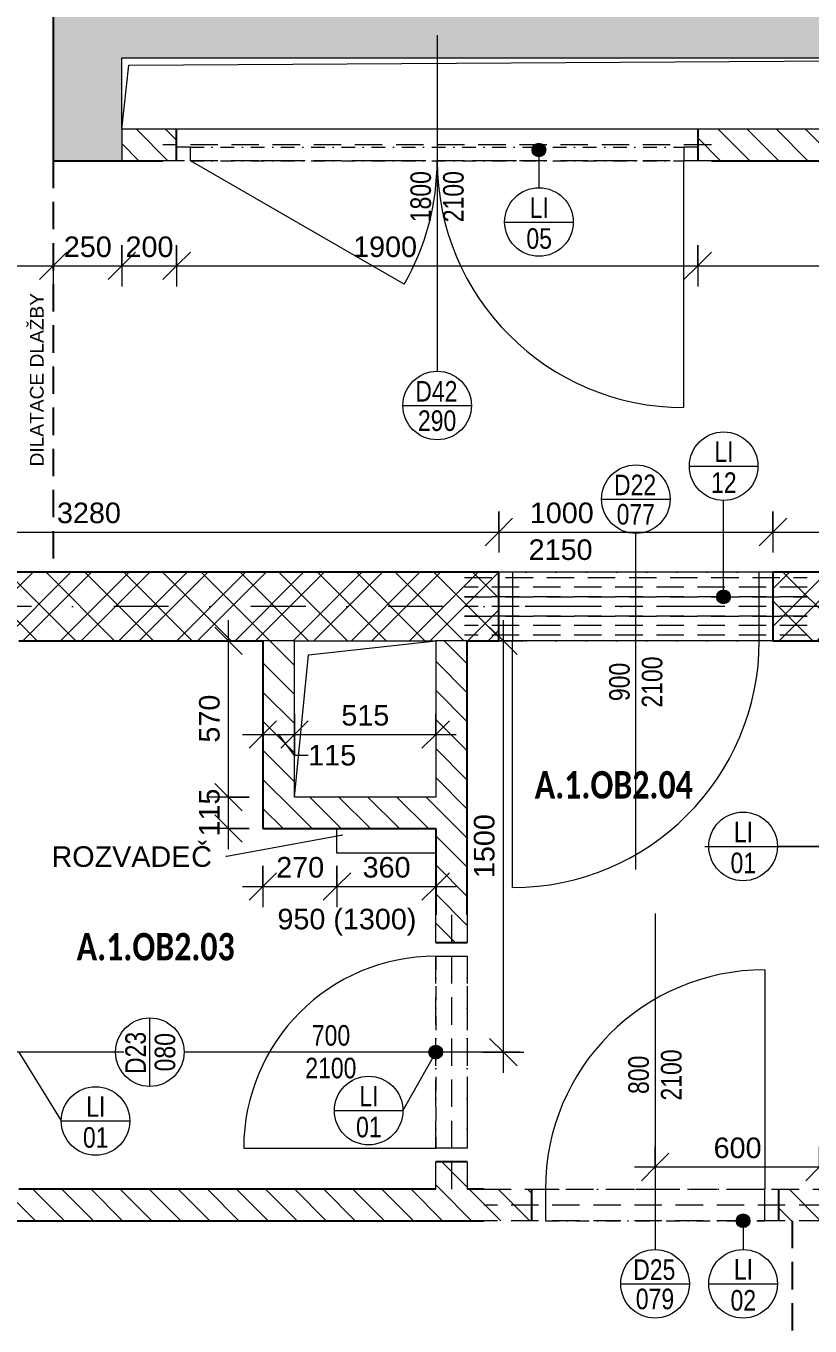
# Model space of a CAD drawing. Header units: millimetres. Extents: x -2616 to 42510, y -3604 to 14792.
# Drawn here: x 9781 to 12640, y 4226 to 8966 of the extents above; entities that cross this region are included whole.
import ezdxf

# ---------------------------------------------------------------- set-up
doc = ezdxf.new("R2010")
doc.units = ezdxf.units.MM
for name, pattern in [('HA_Dash_3mm-S1mm', [150, 100, -50]), ('HA_DashDot_10mm-S3mm', [500, 200, -150, 0, -150]), ('HA_DashDot_2_2mm-S0_6mm', [110, 50, -30, 0, -30])]:
    doc.linetypes.add(name, pattern=pattern)
for name, color, linetype, lineweight in [('A-____-____-DIMS', 9, 'Continuous', 5), ('A-____-____-DIMS-50', 9, 'Continuous', 5), ('A-AREA-____-IDEN', 9, 'Continuous', 9), ('A-DETL-____-HDLN', 9, 'HA_Dash_3mm-S1mm', 25), ('A-DETL-____-THIN', 9, 'Continuous', 9), ('A-DETL-GENF-OTLN', 9, 'Continuous', 9), ('A-DOOR-____-IDEN', 9, 'Continuous', 9), ('A-DOOR-____-MCUT', 9, 'HA_DashDot_2_2mm-S0_6mm', 9), ('A-DOOR-____-OTLN', 9, 'Continuous', 9), ('A-DOOR-FRAM-MCUT', 9, 'Continuous', 9), ('A-GENM-____-HDLN', 9, 'HA_Dash_3mm-S1mm', 9), ('A-GENM-____-IDEN', 9, 'Continuous', 9), ('A-GENM-____-OTLN', 9, 'Continuous', 9), ('A-WALL-____-MCUT', 9, 'Continuous', 25), ('A-WALL-____-PATT', 9, 'Continuous', 25), ('G-____-____-TEXT', 9, 'Continuous', 5), ('I-WALL-____-MCUT', 9, 'Continuous', 25), ('S-GRID-____-OTLN', 9, 'Continuous', 5)]:
    doc.layers.add(name, color=color, linetype=linetype, lineweight=lineweight)
doc.styles.add('Arial_1', font='arial.ttf', dxfattribs={"height": 75})
doc.styles.add('Arial_2', font='arial.ttf', dxfattribs={"width": 0.8, "height": 75})
doc.styles.add('Arial_3', font='arial.ttf', dxfattribs={"height": 50})
doc.styles.add('Calibri_B', font='calibrib.ttf', dxfattribs={"width": 0.8, "height": 100})
doc.dimstyles.new('Inner_Dimensions', dxfattribs={"dimscale": 304.8, "dimtxt": 76.519455, "dimasz": 0.328084, "dimexe": 0.246063, "dimexo": 0.0625, "dimgap": 0.032808, "dimtad": 1, "dimdec": 0, "dimzin": 0, "dimdsep": 46, "dimtxsty": 'Arial_1', "dimblk1": 'OBLIQUE', "dimblk2": 'OBLIQUE', "dimsah": 1, "dimcen": 0.09, "dimdle": 0.246063, "dimazin": 0, "dimtfac": 1, "dimtdec": 4, "dimtix": 1, "dimtmove": 0, "dimatfit": 3, "dimfxl": 0.246063, "dimfxlon": 1, "dimtvp": 1, "dimtolj": 1, "dimtzin": 0, "dimlwd": 9, "dimlwe": 9, "dimarcsym": 2})
doc.dimstyles.new('Inner_Dimensions_1', dxfattribs={"dimscale": 304.8, "dimtxt": 76.519455, "dimasz": 0.328084, "dimexe": 0.246063, "dimexo": 0.0625, "dimgap": 0.032808, "dimtad": 1, "dimdec": 0, "dimzin": 0, "dimdsep": 46, "dimtxsty": 'Arial_1', "dimblk1": 'OBLIQUE', "dimblk2": 'OBLIQUE', "dimsah": 1, "dimcen": 0.09, "dimdle": 0.246063, "dimazin": 0, "dimtfac": 1, "dimtdec": 4, "dimtix": 1, "dimtmove": 1, "dimatfit": 3, "dimfxl": 0.246063, "dimfxlon": 1, "dimtvp": 1, "dimtolj": 1, "dimtzin": 0, "dimlwd": 9, "dimlwe": 9, "dimarcsym": 2})
doc.dimstyles.new('Inner_Dimensions_2', dxfattribs={"dimscale": 304.8, "dimtxt": 76.519455, "dimasz": 0.328084, "dimexe": 0.246063, "dimexo": 0.0625, "dimgap": 0.032808, "dimtad": 1, "dimdec": 0, "dimzin": 0, "dimdsep": 46, "dimtxsty": 'Arial_1', "dimblk1": 'OBLIQUE', "dimblk2": 'OBLIQUE', "dimsah": 1, "dimcen": 0.09, "dimdle": 0.246063, "dimazin": 0, "dimtfac": 1, "dimtdec": 4, "dimtix": 1, "dimtmove": 2, "dimatfit": 3, "dimfxl": 0.246063, "dimfxlon": 1, "dimtvp": 1, "dimtolj": 1, "dimtzin": 0, "dimlwd": 9, "dimlwe": 9, "dimarcsym": 2})
pattern_1 = [(135, (0, 0), (-53.033, -53.033), [])]

# ---------------------------------------------------------------- blocks, each defined once
blk = doc.blocks.new('HA_DR_Single_Swing_Solid - In_OJ_900x2100_Vstupni-2215765-DSP_1NP-A')
at = {"layer": 'A-DOOR-____-MCUT'}
for p, q in [((-450, 125), (450, 125)), ((-450, -125), (450, -125))]:
    blk.add_line(p, q, dxfattribs=at)
at = {"layer": 'A-DOOR-____-OTLN', "lineweight": 5}
blk.add_line((450, 1025), (450, 125), dxfattribs=at)
at = {"layer": 'A-DOOR-____-OTLN'}
for p, q in [((-500, 125), (500, 125)), ((-500, -125), (500, -125))]:
    blk.add_line(p, q, dxfattribs=at)
at = {"layer": 'A-DOOR-____-OTLN', "lineweight": 5}
blk.add_arc((450, 125), 900, 90, 180, dxfattribs=at)
at = {"layer": 'A-DOOR-FRAM-MCUT'}
for p, q in [((-450, 125), (-450, -125)), ((450, -125), (450, 125))]:
    blk.add_line(p, q, dxfattribs=at)
blk = doc.blocks.new('HA_DR_Single_Swing_Solid - In_OJ_800x2100-2215786-DSP_1NP-A')
at = {"layer": 'A-DOOR-____-MCUT'}
for p, q in [((-400, 57.5), (400, 57.5)), ((-400, -57.5), (400, -57.5))]:
    blk.add_line(p, q, dxfattribs=at)
at = {"layer": 'A-DOOR-____-OTLN', "lineweight": 5}
blk.add_line((400, 857.5), (400, 57.5), dxfattribs=at)
blk.add_arc((400, 57.5), 800, 90, 180, dxfattribs=at)
at = {"layer": 'A-DOOR-FRAM-MCUT'}
for p, q in [((-400, 57.5), (-400, -57.5)), ((400, -57.5), (400, 57.5))]:
    blk.add_line(p, q, dxfattribs=at)
blk = doc.blocks.new('HA_DR_Single_Swing_Solid - In_OJ_700x2100-2215885-DSP_1NP-A')
at = {"layer": 'A-DOOR-____-MCUT'}
for p, q in [((-350, 57.5), (350, 57.5)), ((-350, -57.5), (350, -57.5))]:
    blk.add_line(p, q, dxfattribs=at)
at = {"layer": 'A-DOOR-____-OTLN', "lineweight": 5}
blk.add_line((350, -757.5), (350, -57.5), dxfattribs=at)
blk.add_arc((350, -57.5), 700, 180, 270, dxfattribs=at)
at = {"layer": 'A-DOOR-FRAM-MCUT'}
for p, q in [((-350, -57.5), (-350, 57.5)), ((350, 57.5), (350, -57.5))]:
    blk.add_line(p, q, dxfattribs=at)
blk = doc.blocks.new('HA_GM_Shaft_Rectangle - Default-2240317-DSP_1NP-A')
at = {"layer": 'A-DETL-GENF-OTLN'}
for p, q in [((51.5, -51.5), (515, 0)), ((0, -570), (51.5, -51.5))]:
    blk.add_line(p, q, dxfattribs=at)
at = {"layer": 'A-GENM-____-OTLN'}
for p, q in [((0, -570), (0, 0)), ((0, 0), (515, 0)), ((515, 0), (515, -570)), ((515, -570), (0, -570))]:
    blk.add_line(p, q, dxfattribs=at)
blk = doc.blocks.new('HA_GM_Shaft_Rectangle - Default-2240301-DSP_1NP-A')
at = {"layer": 'A-DETL-GENF-OTLN'}
for p, q in [((26, -26), (4580, 0)), ((0, -260), (26, -26))]:
    blk.add_line(p, q, dxfattribs=at)
at = {"layer": 'A-GENM-____-OTLN'}
for p, q in [((0, -260), (0, 0)), ((0, 0), (4580, 0)), ((4580, 0), (4580, -260)), ((4580, -260), (0, -260))]:
    blk.add_line(p, q, dxfattribs=at)
blk = doc.blocks.new('HA_DR_Double_Swing_Solid_FrameButt - In_1800x2100_900-2119139-DSP_1NP-A')
at = {"layer": 'A-DOOR-____-MCUT'}
for p, q in [((-900, -7.5), (900, -7.5)), ((950, -57.5), (-950, -57.5)), ((-900, -57.5), (900, -57.5))]:
    blk.add_line(p, q, dxfattribs=at)
at = {"layer": 'A-DOOR-____-OTLN', "lineweight": 5}
for p, q in [((-120.6, -507.5), (-899.9, -57.5)), ((900, -957.5), (900, -57.5))]:
    blk.add_line(p, q, dxfattribs=at)
for centre, start, end in [((-900, -57.5), 330, 360), ((900, -57.5), 180, 270)]:
    blk.add_arc(centre, 900, start, end, dxfattribs=at)
at = {"layer": 'A-DOOR-FRAM-MCUT'}
for p, q in [((-900, -7.5), (-950, -7.5)), ((-900, -57.5), (-900, -7.5)), ((950, -7.5), (900, -7.5)), ((900, -7.5), (900, -57.5))]:
    blk.add_line(p, q, dxfattribs=at)
blk = doc.blocks.new('TB_Porotherm KP11_5_2000mm - TB_Porotherm KP11_5_2000mm-1976121-DSP_1NP-A')
at = {"layer": 'A-GENM-____-HDLN'}
for p, q in [((-1000, 57.5), (1000, 57.5)), ((-1000, 0), (1000, 0))]:
    blk.add_line(p, q, dxfattribs=at)
blk = doc.blocks.new('TB_Porotherm KP7_1250mm - TB_Porotherm KP7_1250mm-1966492-DSP_1NP-A')
at = {"layer": 'A-GENM-____-HDLN'}
for p, q in [((-625, 35), (625, 35)), ((-625, 0), (625, 0)), ((625, -35), (-625, -35))]:
    blk.add_line(p, q, dxfattribs=at)
blk = doc.blocks.new('TB_Porotherm KP11_5_1000mm - TB_Porotherm KP11_5_1000mm-1965691-DSP_1NP-A')
at = {"layer": 'A-GENM-____-HDLN'}
for p, q in [((-500, 57.5), (500, 57.5)), ((-500, 0), (500, 0)), ((500, -57.5), (-500, -57.5))]:
    blk.add_line(p, q, dxfattribs=at)
blk = doc.blocks.new('TB_Porotherm KP11_5_1250mm - TB_Porotherm KP11_5_1250mm-1972106-DSP_1NP-A')
at = {"layer": 'A-GENM-____-HDLN'}
for p, q in [((-625, 57.5), (625, 57.5)), ((-625, 0), (625, 0)), ((625, -57.5), (-625, -57.5))]:
    blk.add_line(p, q, dxfattribs=at)
blk = doc.blocks.new('DIMBLOCK9-DSP_1NP-A')
at = {"layer": 'A-____-____-DIMS-50', "lineweight": 9}
for p, q in [((8225, 8166.6), (8225, 8016.6)), ((8225, 8091.6), (8225, 8166.6)), ((9880.4, 8166.6), (9880.4, 8016.6)), ((9880.4, 8091.6), (9880.4, 8166.6)), ((8225, 8091.6), (8275, 8141.6)), ((9880.4, 8091.6), (9930.4, 8141.6)), ((8150, 8091.6), (9880.4, 8091.6)), ((8225, 8091.6), (8175, 8041.6)), ((9880.4, 8091.6), (9830.4, 8041.6))]:
    blk.add_line(p, q, dxfattribs=at)
at = {"layer": 'A-____-____-DIMS-50', "color": 0, "lineweight": 9, "insert": (8937.3, 8198.9), "char_height": 75, "width": 276.883, "attachment_point": 1, "line_spacing_factor": 0.941778, "style": 'Arial_1'}
blk.add_mtext('1655', dxfattribs=at)
blk = doc.blocks.new('_Oblique')
at = {"color": 0, "linetype": 'ByBlock', "lineweight": -2}
blk.add_line((-0.5, -0.5), (0.5, 0.5), dxfattribs=at)
blk = doc.blocks.new('DIMBLOCK10-DSP_1NP-A')
at = {"layer": 'A-____-____-DIMS-50', "lineweight": 9}
for p, q in [((9880.4, 8166.6), (9880.4, 8016.6)), ((9880.4, 8091.6), (9880.4, 8166.6)), ((10130.4, 8166.6), (10130.4, 8016.6)), ((10130.4, 8091.6), (10130.4, 8166.6)), ((9880.4, 8091.6), (9930.4, 8141.6)), ((10130.4, 8091.6), (10180.4, 8141.6)), ((9880.4, 8091.6), (9830.4, 8041.6)), ((9880.4, 8091.6), (10130.4, 8091.6)), ((10130.4, 8091.6), (10080.4, 8041.6))]:
    blk.add_line(p, q, dxfattribs=at)
at = {"layer": 'A-____-____-DIMS-50', "color": 0, "lineweight": 9, "insert": (9918.9, 8198.9), "char_height": 75, "width": 207.662, "attachment_point": 1, "line_spacing_factor": 0.941778, "style": 'Arial_1'}
blk.add_mtext('250', dxfattribs=at)
blk = doc.blocks.new('DIMBLOCK11-DSP_1NP-A')
at = {"layer": 'A-____-____-DIMS-50', "lineweight": 9}
for p, q in [((10130.4, 8166.6), (10130.4, 8016.6)), ((10130.4, 8091.6), (10130.4, 8166.6)), ((10330.4, 8166.6), (10330.4, 8016.6)), ((10330.4, 8091.6), (10330.4, 8166.6)), ((10130.4, 8091.6), (10180.4, 8141.6)), ((10330.4, 8091.6), (10380.4, 8141.6)), ((10130.4, 8091.6), (10080.4, 8041.6)), ((10130.4, 8091.6), (10330.4, 8091.6)), ((10330.4, 8091.6), (10280.4, 8041.6))]:
    blk.add_line(p, q, dxfattribs=at)
at = {"layer": 'A-____-____-DIMS-50', "color": 0, "lineweight": 9, "insert": (10143.9, 8198.9), "char_height": 75, "width": 207.662, "attachment_point": 1, "line_spacing_factor": 0.941778, "style": 'Arial_1'}
blk.add_mtext('200', dxfattribs=at)
blk = doc.blocks.new('DIMBLOCK12-DSP_1NP-A')
at = {"layer": 'A-____-____-DIMS-50', "lineweight": 9}
for p, q in [((10330.4, 8166.6), (10330.4, 8016.6)), ((10330.4, 8091.6), (10330.4, 8166.6)), ((12230.4, 8166.6), (12230.4, 8016.6)), ((12230.4, 8091.6), (12230.4, 8166.6)), ((10330.4, 8091.6), (10380.4, 8141.6)), ((12230.4, 8091.6), (12280.4, 8141.6)), ((10330.4, 8091.6), (10280.4, 8041.6)), ((10330.4, 8091.6), (12230.4, 8091.6)), ((12230.4, 8091.6), (12180.4, 8041.6))]:
    blk.add_line(p, q, dxfattribs=at)
at = {"layer": 'A-____-____-DIMS-50', "color": 0, "lineweight": 9, "insert": (10973.9, 8198.9), "char_height": 75, "width": 276.883, "attachment_point": 1, "line_spacing_factor": 0.941778, "style": 'Arial_1'}
blk.add_mtext('1900', dxfattribs=at)
blk = doc.blocks.new('DIMBLOCK13-DSP_1NP-A')
at = {"layer": 'A-____-____-DIMS-50', "lineweight": 9}
for p, q in [((12230.4, 8166.6), (12230.4, 8016.6)), ((12230.4, 8091.6), (12230.4, 8166.6)), ((13860, 8166.6), (13860, 8016.6)), ((13860, 8091.6), (13860, 8166.6)), ((12230.4, 8091.6), (12280.4, 8141.6)), ((13860, 8091.6), (13910, 8141.6)), ((12230.4, 8091.6), (12180.4, 8041.6)), ((12230.4, 8091.6), (13860, 8091.6)), ((13860, 8091.6), (13810, 8041.6))]:
    blk.add_line(p, q, dxfattribs=at)
at = {"layer": 'A-____-____-DIMS-50', "color": 0, "lineweight": 9, "insert": (12929.8, 8198.9), "char_height": 75, "width": 276.883, "attachment_point": 1, "line_spacing_factor": 0.941778, "style": 'Arial_1'}
blk.add_mtext('1630', dxfattribs=at)
blk = doc.blocks.new('HA_TAG_Door_TypeMark_wDimensions - Scale50_Left with Bouble-921048-DSP_1NP-A')
at = {"layer": 'A-DOOR-____-IDEN'}
for p, q in [((-2.5, 22), (2.5, 22)), ((0, -5), (0, 19.5))]:
    blk.add_line(p, q, dxfattribs=at)
blk.add_circle((0, 22), 2.5, dxfattribs=at)
blk = doc.blocks.new('HA_TAG_Door_TypeMark_wDimensions - Scale50_Right with Bouble-921060-DSP_1NP-A')
at = {"layer": 'A-DOOR-____-IDEN'}
for p, q in [((0, 5), (0, -19.5)), ((-2.5, -22), (2.5, -22))]:
    blk.add_line(p, q, dxfattribs=at)
blk.add_circle((0, -22), 2.5, dxfattribs=at)
blk = doc.blocks.new('DIMBLOCK120-DSP_1NP-A')
at = {"layer": 'A-____-____-DIMS-50', "lineweight": 9}
for p, q in [((10645, 6458.3), (10645, 6308.3)), ((10645, 6383.3), (10645, 6458.3)), ((10760, 6458.3), (10760, 6308.3)), ((10760, 6383.3), (10760, 6458.3)), ((10645, 6383.3), (10695, 6433.3)), ((10760, 6383.3), (10810, 6433.3)), ((10570, 6383.3), (10760, 6383.3)), ((10645, 6383.3), (10595, 6333.3)), ((10760.2, 6306.7), (10702.5, 6383.3)), ((10760, 6383.3), (10710, 6333.3)), ((10810.2, 6306.7), (10760.2, 6306.7))]:
    blk.add_line(p, q, dxfattribs=at)
at = {"layer": 'A-____-____-DIMS-50', "color": 0, "lineweight": 9, "insert": (10810.2, 6345.2), "char_height": 75, "width": 207.662, "attachment_point": 1, "line_spacing_factor": 0.941778, "style": 'Arial_1'}
blk.add_mtext('115', dxfattribs=at)
blk = doc.blocks.new('DIMBLOCK121-DSP_1NP-A')
at = {"layer": 'A-____-____-DIMS-50', "lineweight": 9}
for p, q in [((10760, 6458.3), (10760, 6308.3)), ((10760, 6383.3), (10760, 6458.3)), ((11275, 6458.3), (11275, 6308.3)), ((11275, 6383.3), (11275, 6458.3)), ((10760, 6383.3), (10810, 6433.3)), ((11275, 6383.3), (11325, 6433.3)), ((10760, 6383.3), (10710, 6333.3)), ((10760, 6383.3), (11350, 6383.3)), ((11275, 6383.3), (11225, 6333.3))]:
    blk.add_line(p, q, dxfattribs=at)
at = {"layer": 'A-____-____-DIMS-50', "color": 0, "lineweight": 9, "insert": (10931, 6490.7), "char_height": 75, "width": 207.662, "attachment_point": 1, "line_spacing_factor": 0.941778, "style": 'Arial_1'}
blk.add_mtext('515', dxfattribs=at)
blk = doc.blocks.new('DIMBLOCK122-DSP_1NP-A')
at = {"layer": 'A-____-____-DIMS-50', "lineweight": 9}
for p, q in [((10519.4, 6155), (10469.4, 6205)), ((10594.4, 6155), (10444.4, 6155)), ((10519.4, 5965), (10519.4, 6155)), ((10519.4, 6155), (10569.4, 6105)), ((10519.4, 6155), (10594.4, 6155)), ((10519.4, 6040), (10469.4, 6090)), ((10594.4, 6040), (10444.4, 6040)), ((10519.4, 6040), (10569.4, 5990)), ((10519.4, 6040), (10594.4, 6040))]:
    blk.add_line(p, q, dxfattribs=at)
at = {"layer": 'A-____-____-DIMS-50', "color": 0, "lineweight": 9, "insert": (10412, 6011), "char_height": 75, "width": 207.662, "attachment_point": 1, "rotation": 90, "line_spacing_factor": 0.941778, "style": 'Arial_1'}
blk.add_mtext('115', dxfattribs=at)
blk = doc.blocks.new('DIMBLOCK123-DSP_1NP-A')
at = {"layer": 'A-____-____-DIMS-50', "lineweight": 9}
for p, q in [((10519.4, 6155), (10519.4, 6800)), ((10519.4, 6725), (10469.4, 6775)), ((10444.4, 6725), (10594.4, 6725)), ((10519.4, 6725), (10444.4, 6725)), ((10519.4, 6725), (10569.4, 6675)), ((10519.4, 6155), (10469.4, 6205)), ((10594.4, 6155), (10444.4, 6155)), ((10519.4, 6155), (10569.4, 6105)), ((10519.4, 6155), (10594.4, 6155))]:
    blk.add_line(p, q, dxfattribs=at)
at = {"layer": 'A-____-____-DIMS-50', "color": 0, "lineweight": 9, "insert": (10412, 6353.5), "char_height": 75, "width": 207.662, "attachment_point": 1, "rotation": 90, "line_spacing_factor": 0.941778, "style": 'Arial_1'}
blk.add_mtext('570', dxfattribs=at)
blk = doc.blocks.new('DIMBLOCK155-DSP_1NP-A')
at = {"layer": 'A-____-____-DIMS-50', "lineweight": 9}
for p, q in [((11521.7, 5150), (11521.7, 6800)), ((11521.7, 6725), (11471.7, 6775)), ((11446.7, 6725), (11596.7, 6725)), ((11521.7, 6725), (11446.7, 6725)), ((11521.7, 6725), (11571.7, 6675)), ((11521.7, 5225), (11471.7, 5275)), ((11446.7, 5225), (11596.7, 5225)), ((11521.7, 5225), (11446.7, 5225)), ((11521.7, 5225), (11571.7, 5175))]:
    blk.add_line(p, q, dxfattribs=at)
at = {"layer": 'A-____-____-DIMS-50', "color": 0, "lineweight": 9, "insert": (11414.3, 5859.6), "char_height": 75, "width": 276.883, "attachment_point": 1, "rotation": 90, "line_spacing_factor": 0.941778, "style": 'Arial_1'}
blk.add_mtext('1500', dxfattribs=at)
blk = doc.blocks.new('DIMBLOCK157-DSP_1NP-A')
at = {"layer": 'A-____-____-DIMS-50', "lineweight": 9}
for p, q in [((12075, 4881.2), (12075, 4731.2)), ((12075, 4806.2), (12075, 4881.2)), ((12075, 4806.2), (12125, 4856.2)), ((12675, 4881.2), (12675, 4731.2)), ((12675, 4806.2), (12675, 4881.2)), ((12675, 4806.2), (12725, 4856.2)), ((12000, 4806.2), (12750, 4806.2)), ((12075, 4806.2), (12025, 4756.2)), ((12675, 4806.2), (12625, 4756.2))]:
    blk.add_line(p, q, dxfattribs=at)
at = {"layer": 'A-____-____-DIMS-50', "color": 0, "lineweight": 9, "insert": (12288.5, 4913.6), "char_height": 75, "width": 207.662, "attachment_point": 1, "line_spacing_factor": 0.941778, "style": 'Arial_1'}
blk.add_mtext('600', dxfattribs=at)
blk = doc.blocks.new('DIMBLOCK162-DSP_1NP-A')
at = {"layer": 'A-____-____-DIMS-50', "lineweight": 9}
for p, q in [((8225, 7196.3), (8225, 7046.3)), ((8225, 7121.3), (8225, 7196.3)), ((8225, 7121.3), (8275, 7171.3)), ((11505, 7196.3), (11505, 7046.3)), ((11505, 7121.3), (11505, 7196.3)), ((11505, 7121.3), (11555, 7171.3)), ((8150, 7121.3), (11505, 7121.3)), ((8225, 7121.3), (8175, 7071.3)), ((11505, 7121.3), (11455, 7071.3))]:
    blk.add_line(p, q, dxfattribs=at)
at = {"layer": 'A-____-____-DIMS-50', "color": 0, "lineweight": 9, "insert": (9894, 7228.7), "char_height": 75, "width": 276.883, "attachment_point": 1, "line_spacing_factor": 0.941778, "style": 'Arial_1'}
blk.add_mtext('3280', dxfattribs=at)
blk = doc.blocks.new('DIMBLOCK163-DSP_1NP-A')
at = {"layer": 'A-____-____-DIMS-50', "lineweight": 9}
for p, q in [((11505, 7196.3), (11505, 7046.3)), ((11505, 7121.3), (11505, 7196.3)), ((11505, 7121.3), (11555, 7171.3)), ((12505, 7196.3), (12505, 7046.3)), ((12505, 7121.3), (12505, 7196.3)), ((12505, 7121.3), (12555, 7171.3)), ((11505, 7121.3), (11455, 7071.3)), ((11505, 7121.3), (12505, 7121.3)), ((12505, 7121.3), (12455, 7071.3))]:
    blk.add_line(p, q, dxfattribs=at)
at = {"layer": 'A-____-____-DIMS-50', "color": 0, "lineweight": 9, "insert": (11618.2, 7228.7), "char_height": 75, "width": 276.883, "attachment_point": 1, "line_spacing_factor": 0.941778, "style": 'Arial_1'}
blk.add_mtext('1000', dxfattribs=at)
blk = doc.blocks.new('DIMBLOCK164-DSP_1NP-A')
at = {"layer": 'A-____-____-DIMS-50', "lineweight": 9}
for p, q in [((12505, 7196.3), (12505, 7046.3)), ((12505, 7121.3), (12505, 7196.3)), ((12505, 7121.3), (12555, 7171.3)), ((19100, 7196.3), (19100, 7046.3)), ((19100, 7121.3), (19100, 7196.3)), ((19100, 7121.3), (19150, 7171.3)), ((12505, 7121.3), (12455, 7071.3)), ((12505, 7121.3), (19100, 7121.3)), ((19100, 7121.3), (19050, 7071.3))]:
    blk.add_line(p, q, dxfattribs=at)
at = {"layer": 'A-____-____-DIMS-50', "color": 0, "lineweight": 9, "insert": (15687.1, 7228.7), "char_height": 75, "width": 276.883, "attachment_point": 1, "line_spacing_factor": 0.941778, "style": 'Arial_1'}
blk.add_mtext('6595', dxfattribs=at)
blk = doc.blocks.new('DIMBLOCK169-DSP_1NP-A')
at = {"layer": 'A-____-____-DIMS-50', "lineweight": 9}
for p, q in [((10645, 5904.1), (10645, 5754.1)), ((10645, 5829.1), (10645, 5904.1)), ((10645, 5829.1), (10695, 5879.1)), ((10915, 5904.1), (10915, 5754.1)), ((10915, 5829.1), (10915, 5904.1)), ((10915, 5829.1), (10965, 5879.1)), ((10570, 5829.1), (10915, 5829.1)), ((10645, 5829.1), (10595, 5779.1)), ((10915, 5829.1), (10865, 5779.1))]:
    blk.add_line(p, q, dxfattribs=at)
at = {"layer": 'A-____-____-DIMS-50', "color": 0, "lineweight": 9, "insert": (10693.5, 5936.4), "char_height": 75, "width": 207.662, "attachment_point": 1, "line_spacing_factor": 0.941778, "style": 'Arial_1'}
blk.add_mtext('270', dxfattribs=at)
blk = doc.blocks.new('DIMBLOCK170-DSP_1NP-A')
at = {"layer": 'A-____-____-DIMS-50', "lineweight": 9}
for p, q in [((10915, 5904.1), (10915, 5754.1)), ((10915, 5829.1), (10915, 5904.1)), ((10915, 5829.1), (10965, 5879.1)), ((11275, 5904.1), (11275, 5754.1)), ((11275, 5829.1), (11275, 5904.1)), ((11275, 5829.1), (11325, 5879.1)), ((10915, 5829.1), (10865, 5779.1)), ((10915, 5829.1), (11350, 5829.1)), ((11275, 5829.1), (11225, 5779.1))]:
    blk.add_line(p, q, dxfattribs=at)
at = {"layer": 'A-____-____-DIMS-50', "color": 0, "lineweight": 9, "insert": (11008.5, 5936.4), "char_height": 75, "width": 207.662, "attachment_point": 1, "line_spacing_factor": 0.941778, "style": 'Arial_1'}
blk.add_mtext('360', dxfattribs=at)
blk = doc.blocks.new('HA_TAG_GM_Products - Generic-588599-DSP_1NP-A')
at = {"layer": 'A-GENM-____-IDEN'}
blk.add_line((-2.5, 0), (2.5, 0), dxfattribs=at)
blk.add_circle((0, 0), 2.5, dxfattribs=at)

msp = doc.modelspace()

# ---------------------------------------------------------------- hatches: boundary and pattern name
at = {"layer": 'A-GENM-____-IDEN'}
h = msp.add_hatch(color=256, dxfattribs=at)
edge = h.paths.add_edge_path()
edge.add_arc((11651.5, 8514.2), 25, 0, 360)
h = msp.add_hatch(color=256, dxfattribs=at)
edge = h.paths.add_edge_path()
edge.add_arc((12325, 6885), 25, 0, 360)
h = msp.add_hatch(color=256, dxfattribs=at)
edge = h.paths.add_edge_path()
edge.add_arc((11275, 5225), 25, 0, 360)
h = msp.add_hatch(color=256, dxfattribs=at)
edge = h.paths.add_edge_path()
edge.add_arc((12396, 4610), 25, 0, 360)
at = {"layer": 'A-WALL-____-PATT', "lineweight": 9}
for points in [[(9880.4, 8475), (10130.4, 8475), (10130.4, 11550), (9880.4, 11550), (9880.4, 9367.7)], [(10130.4, 8850), (14710, 8850), (14710, 9050), (10130.4, 9050)]]:
    msp.add_hatch(color=256, dxfattribs=at).paths.add_polyline_path(points)
at = {"layer": 'A-WALL-____-PATT', "lineweight": 5}
h = msp.add_hatch(dxfattribs=at)
h.set_pattern_fill('FP_3', color=256, style=0, pattern_type=2)
h.set_pattern_definition(pattern_1)
h.paths.add_polyline_path([(13860, 8475), (13860, 8590), (12230.4, 8590), (12230.4, 8475)])
h.paths.add_polyline_path([(14710, 8475), (14710, 8590), (14460, 8590), (14460, 8475)])
h.paths.add_polyline_path([(10130.4, 8475), (10330.4, 8475), (10330.4, 8590), (10130.4, 8590)])
h = msp.add_hatch(dxfattribs=at)
h.set_pattern_fill('FP_2', color=256, style=0, pattern_type=2)
h.set_pattern_definition([(45, (0, 0), (-106.066, 106.066), []), (45, (75, 0), (-106.066, 106.066), []), (315, (0, 0), (70.71068, 70.71068), [])])
h.paths.add_polyline_path([(8595, 6725), (11505, 6725), (11505, 6975), (8225, 6975), (8225, 6725), (8406.9, 6725)])
h.paths.add_polyline_path([(20950, 6725), (22060, 6725), (22060, 6975), (20100, 6975), (20100, 6725), (20312.6, 6725)])
h.paths.add_polyline_path([(15685, 6725), (19100, 6725), (19100, 6975), (12505, 6975), (12505, 6725), (15210.2, 6725)])
h = msp.add_hatch(dxfattribs=at)
h.set_pattern_fill('FP_3', color=256, style=0, pattern_type=2)
h.set_pattern_definition(pattern_1)
h.paths.add_polyline_path([(10760, 6040), (10760, 6725), (10645, 6725), (10645, 6040)])
h = msp.add_hatch(dxfattribs=at)
h.set_pattern_fill('FP_3', color=256, style=0, pattern_type=2)
h.set_pattern_definition(pattern_1)
h.paths.add_polyline_path([(11390, 4725), (11390, 4825), (11275, 4825), (11275, 4725)])
h.paths.add_polyline_path([(11275, 5625), (11390, 5625), (11390, 6725), (11275, 6725), (11275, 6040)])
h = msp.add_hatch(dxfattribs=at)
h.set_pattern_fill('FP_3', color=256, style=0, pattern_type=2)
h.set_pattern_definition(pattern_1)
h.paths.add_polyline_path([(11275, 6040), (11275, 6155), (10760, 6155), (10760, 6040)])
h = msp.add_hatch(dxfattribs=at)
h.set_pattern_fill('FP_3', color=256, style=0, pattern_type=2)
h.set_pattern_definition(pattern_1)
h.paths.add_polyline_path([(16075, 4610), (16075, 4725), (12525, 4725), (12525, 4610)])
h.paths.add_polyline_path([(8225, 4610), (11625, 4610), (11625, 4725), (8225, 4725)])

# ---------------------------------------------------------------- linework, layer by layer
at = {"layer": 'A-DETL-____-HDLN'}
for p, q in [((9880.4, 8475), (9880.4, 6975)), ((12575, 4610), (12575, 110))]:
    msp.add_line(p, q, dxfattribs=at)
at = {"layer": 'A-DETL-____-THIN'}
for p, q in [((10915, 6040), (11275, 6040)), ((10915, 5950), (10915, 6040)), ((11275, 6040), (11275, 5950)), ((11275, 5950), (10915, 5950))]:
    msp.add_line(p, q, dxfattribs=at)
at = {"layer": 'A-GENM-____-IDEN'}
for p, q in [((11651.5, 8514.2), (11651.5, 8376.6)), ((12325, 6885), (12325, 7236.4)), ((12675, 5975), (12521, 5975)), ((9755, 5225), (9909.5, 4974)), ((11275, 5225), (11155.4, 5011.9)), ((12396, 4610), (12396, 4505.3))]:
    msp.add_line(p, q, dxfattribs=at)
for centre in [(11651.5, 8514.2), (12325, 6885), (11275, 5225), (12396, 4610)]:
    msp.add_circle(centre, 25, dxfattribs=at)
at = {"layer": 'A-WALL-____-MCUT', "lineweight": 9}
for p, q in [((10130.4, 8590), (10130.4, 8475)), ((10760, 6725), (10645, 6725)), ((11390, 6725), (11275, 6725))]:
    msp.add_line(p, q, dxfattribs=at)
at = {"layer": 'G-____-____-TEXT', "color": 250, "lineweight": 9}
for p, q in [((10936.1, 6016.5), (10513, 5938)), ((10513, 5938), (10509.4, 5938))]:
    msp.add_line(p, q, dxfattribs=at)
at = {"layer": 'I-WALL-____-MCUT'}
for p, q in [((9880.4, 11035), (9880.4, 8475)), ((10330.4, 8475), (10330.4, 8590)), ((12230.4, 8590), (12230.4, 8475)), ((9880.4, 8475), (10280.4, 8475)), ((12280.4, 8475), (13660, 8475)), ((11505, 6975), (8225, 6975)), ((11505, 6725), (11505, 6975)), ((19100, 6975), (12505, 6975)), ((12505, 6975), (12505, 6725)), ((9755, 6725), (10645, 6725)), ((10645, 6725), (10645, 6040)), ((11390, 6725), (11505, 6725)), ((11390, 5725), (11390, 6725)), ((12505, 6725), (12675, 6725)), ((10645, 6040), (11275, 6040)), ((11275, 6040), (11275, 5725)), ((11275, 5625), (11390, 5625)), ((11390, 4825), (11275, 4825)), ((11275, 4725), (9755, 4725)), ((11450, 4725), (11390, 4725)), ((11625, 4610), (11625, 4725)), ((12525, 4725), (12525, 4610)), ((8225, 4610), (11450, 4610))]:
    msp.add_line(p, q, dxfattribs=at)
at = {"layer": 'S-GRID-____-OTLN', "linetype": 'HA_DashDot_10mm-S3mm', "lineweight": 9}
msp.add_line((24303.9, 6850), (-1016, 6850), dxfattribs=at)

# ---------------------------------------------------------------- block references
at = {"layer": 'A-DOOR-____-IDEN', "xscale": 49.99999999999998, "yscale": 49.99999999999998, "zscale": 49.99999999999998}
for name, p in [('HA_TAG_Door_TypeMark_wDimensions - Scale50_Right with Bouble-921060-DSP_1NP-A', (11280.4, 8682.5)), ('HA_TAG_Door_TypeMark_wDimensions - Scale50_Left with Bouble-921048-DSP_1NP-A', (12005, 6141.3)), ('HA_TAG_Door_TypeMark_wDimensions - Scale50_Right with Bouble-921060-DSP_1NP-A', (12075, 5480.3))]:
    msp.add_blockref(name, p, dxfattribs=at)
for name, p, rotation in [('HA_TAG_Door_TypeMark_wDimensions - Scale50_Right with Bouble-921060-DSP_1NP-A', (12506.1, 5975), 89.99999999999993), ('HA_TAG_Door_TypeMark_wDimensions - Scale50_Left with Bouble-921048-DSP_1NP-A', (9887.5, 5225), 89.99999999999977), ('HA_TAG_Door_TypeMark_wDimensions - Scale50_Left with Bouble-921048-DSP_1NP-A', (11332.5, 5225), 89.99999999999977)]:
    msp.add_blockref(name, p, dxfattribs=dict(at, rotation=rotation))
at = {"layer": 'A-DOOR-____-OTLN'}
for name, p in [('HA_DR_Double_Swing_Solid_FrameButt - In_1800x2100_900-2119139-DSP_1NP-A', (11280.4, 8532.5)), ('HA_DR_Single_Swing_Solid - In_OJ_800x2100-2215786-DSP_1NP-A', (12075, 4667.5))]:
    msp.add_blockref(name, p, dxfattribs=at)
for name, p, rotation in [('HA_DR_Single_Swing_Solid - In_OJ_900x2100_Vstupni-2215765-DSP_1NP-A', (12005, 6850), 180), ('HA_DR_Single_Swing_Solid - In_OJ_700x2100-2215885-DSP_1NP-A', (11332.5, 5225), 269.9999999999998)]:
    msp.add_blockref(name, p, dxfattribs=dict(at, rotation=rotation))
at = {"layer": 'A-GENM-____-IDEN', "xscale": 49.99999999999998, "yscale": 49.99999999999998, "zscale": 49.99999999999998}
for p in [(11651.5, 8251.6), (12325, 7361.4), (12396, 5975), (11030.4, 5011.9), (10034.5, 4974), (12396, 4380.3)]:
    msp.add_blockref('HA_TAG_GM_Products - Generic-588599-DSP_1NP-A', p, dxfattribs=at)
at = {"layer": 'A-GENM-____-OTLN', "lineweight": 5}
for name, p in [('HA_GM_Shaft_Rectangle - Default-2240301-DSP_1NP-A', (10130.4, 8850)), ('HA_GM_Shaft_Rectangle - Default-2240317-DSP_1NP-A', (10760, 6725))]:
    msp.add_blockref(name, p, dxfattribs=at)
at = {"layer": 'A-GENM-____-OTLN'}
for name, p, rotation in [('TB_Porotherm KP11_5_2000mm - TB_Porotherm KP11_5_2000mm-1976121-DSP_1NP-A', (11280.4, 8532.5), 180), ('TB_Porotherm KP7_1250mm - TB_Porotherm KP7_1250mm-1966492-DSP_1NP-A', (12005, 6920), 180), ('TB_Porotherm KP7_1250mm - TB_Porotherm KP7_1250mm-1966492-DSP_1NP-A', (12005, 6850), 180), ('TB_Porotherm KP7_1250mm - TB_Porotherm KP7_1250mm-1966492-DSP_1NP-A', (12005, 6780), 180), ('TB_Porotherm KP11_5_1000mm - TB_Porotherm KP11_5_1000mm-1965691-DSP_1NP-A', (11332.5, 5225), 270.0000000000001), ('TB_Porotherm KP11_5_1250mm - TB_Porotherm KP11_5_1250mm-1972106-DSP_1NP-A', (12075, 4667.5), 180)]:
    msp.add_blockref(name, p, dxfattribs=dict(at, rotation=rotation))

# ---------------------------------------------------------------- texts
at = {"layer": 'A-AREA-____-IDEN', "lineweight": 5, "char_height": 100, "width": 715.105, "attachment_point": 1, "style": 'Calibri_B'}
for s, insert in [('A.1.OB2.04', (11636.1, 6249.6)), ('A.1.OB2.03', (9965.7, 5659.5))]:
    msp.add_mtext(s, dxfattribs=dict(at, insert=insert))
at = {"layer": 'A-DOOR-____-IDEN', "lineweight": 5, "char_height": 75, "attachment_point": 1, "rotation": 90, "style": 'Arial_2'}
for s, insert, width in [('1800', (11182.8, 8250.7), 230.886), ('2100', (11301.9, 8250.7), 230.886), ('900', (11907.4, 6504.8), 173.164), ('2100', (12026.5, 6481), 230.886), ('D23', (10143.1, 5145.2), 189.198), ('080', (10250.2, 5154.8), 173.164), ('2100', (12096.5, 5048.5), 230.886), ('800', (11977.4, 5072.4), 173.164)]:
    msp.add_mtext(s, dxfattribs=dict(at, insert=insert, width=width))
at = {"layer": 'A-DOOR-____-IDEN', "lineweight": 5, "char_height": 75, "attachment_point": 1}
for s, insert, width, style in [('D42', (11200.6, 7671.9), 189.198, 'Arial_2'), ('290', (11210.2, 7564.8), 173.164, 'Arial_2'), ('D22', (11925.2, 7330.6), 189.198, 'Arial_2'), ('077', (11934.8, 7223.6), 173.164, 'Arial_2'), ('2150', (11613.9, 7094.5), 288.607, 'Arial_1'), ('700', (10823.3, 5323.6), 173.164, 'Arial_2'), ('2100', (10799.5, 5204.5), 230.886, 'Arial_2'), ('D25', (11995.2, 4469.7), 189.198, 'Arial_2'), ('079', (12004.8, 4362.6), 173.164, 'Arial_2')]:
    msp.add_mtext(s, dxfattribs=dict(at, insert=insert, width=width, style=style))
at = {"layer": 'A-GENM-____-IDEN', "lineweight": 5, "char_height": 75, "attachment_point": 1, "style": 'Arial_2'}
for s, insert, width in [('LI', (11617.7, 8341.7), 86.582), ('05', (11605.7, 8229), 115.443), ('LI', (12291.2, 7451.5), 86.582), ('12', (12279.2, 7338.8), 115.443), ('LI', (12362.2, 6065.1), 86.582), ('01', (12350.2, 5952.4), 115.443), ('LI', (10996.6, 5102), 86.582), ('LI', (10000.6, 5064.1), 86.582), ('01', (10984.6, 4989.3), 115.443), ('01', (9988.6, 4951.4), 115.443), ('LI', (12362.2, 4470.4), 86.582), ('02', (12350.2, 4357.7), 115.443)]:
    msp.add_mtext(s, dxfattribs=dict(at, insert=insert, width=width))
at = {"layer": 'G-____-____-TEXT', "color": 7, "lineweight": 9, "insert": (9795.4, 7360.2), "char_height": 50, "width": 749.578, "attachment_point": 1, "rotation": 90, "style": 'Arial_3'}
msp.add_mtext('DILATACE DLAŽBY', dxfattribs=at)
at = {"layer": 'G-____-____-TEXT', "color": 7, "lineweight": 9, "char_height": 75, "attachment_point": 1, "style": 'Arial_1'}
for s, insert, width in [('ROZVADE', (9874, 5975.5), 617.299), ('Č', (10383.4, 5975.5), 92.194), ('950 (1300)', (10697.9, 5747.7), 629.325)]:
    msp.add_mtext(s, dxfattribs=dict(at, insert=insert, width=width))

# ---------------------------------------------------------------- dimensions: what is measured, and where the dimension line sits
at = {"layer": 'A-____-____-DIMS', "lineweight": 9}
for base, p1, p2, override, picture, middle in [((9880.4, 8091.6), (8225, 8166.6), (9880.4, 8166.6), {"dimpost": '<>', "dimfxl": 1655.4}, 'DIMBLOCK9-DSP_1NP-A', (9052.7, 8139.8)), ((10130.4, 8091.6), (9880.4, 8166.6), (10130.4, 8166.6), {"dimpost": '<>', "dimfxl": 250}, 'DIMBLOCK10-DSP_1NP-A', (10005.4, 8139.8)), ((13860, 8091.6), (12230.4, 8166.6), (13860, 8166.6), {"dimpost": '<>', "dimfxl": 1629.6}, 'DIMBLOCK13-DSP_1NP-A', (13045.2, 8139.9)), ((19100, 7121.3), (12505, 7196.3), (19100, 7196.3), {"dimpost": '<>', "dimfxl": 6595}, 'DIMBLOCK164-DSP_1NP-A', (15802.5, 7169.6)), ((11275, 6383.3), (10760, 6458.3), (11275, 6458.3), {"dimpost": '<>', "dimfxl": 515}, 'DIMBLOCK121-DSP_1NP-A', (11017.5, 6431.6)), ((10915, 5829.1), (10645, 5904.1), (10915, 5904.1), {"dimpost": '<>', "dimfxl": 270}, 'DIMBLOCK169-DSP_1NP-A', (10780, 5877.4)), ((11275, 5829.1), (10915, 5904.1), (11275, 5904.1), {"dimpost": '<>', "dimfxl": 360}, 'DIMBLOCK170-DSP_1NP-A', (11095, 5877.4)), ((12675, 4806.2), (12075, 4881.2), (12675, 4881.2), {"dimpost": '<>', "dimfxl": 600}, 'DIMBLOCK157-DSP_1NP-A', (12375, 4854.5))]:
    dim = msp.add_linear_dim(base=base, p1=p1, p2=p2, dimstyle='Inner_Dimensions', override=override, dxfattribs=at)
    dim.commit()
    dim.dimension.update_dxf_attribs({"geometry": picture, "text_midpoint": middle})
for base, p1, p2, angle, override, picture, middle in [((10330.4, 8091.6), (10130.4, 8166.6), (10330.4, 8166.6), 0, {"dimpost": '<>', "dimfxl": 200}, 'DIMBLOCK11-DSP_1NP-A', (10230.4, 8139.8)), ((10519.4, 6725), (10594.4, 6155), (10444.4, 6725), 90, {"dimpost": '<>', "dimfxl": 589.406481}, 'DIMBLOCK123-DSP_1NP-A', (10471.1, 6440)), ((11521.7, 6725), (11446.7, 5225), (11446.7, 6725), 90, {"dimpost": '<>', "dimfxl": 1500}, 'DIMBLOCK155-DSP_1NP-A', (11473.4, 5975)), ((10519.4, 6155), (10594.4, 6040), (10594.4, 6155), 90, {"dimpost": '<>', "dimfxl": 115}, 'DIMBLOCK122-DSP_1NP-A', (10471.1, 6097.5))]:
    dim = msp.add_linear_dim(base=base, p1=p1, p2=p2, angle=angle, dimstyle='Inner_Dimensions', override=override, dxfattribs=at)
    dim.commit()
    dim.dimension.update_dxf_attribs({"geometry": picture, "text_midpoint": middle})
for base, p1, p2, dimstyle, override, picture, middle in [((12230.4, 8091.6), (10330.4, 8166.6), (12230.4, 8166.6), 'Inner_Dimensions_2', {"dimpost": '<>', "dimfxl": 1900}, 'DIMBLOCK12-DSP_1NP-A', (11112.4, 8148.9)), ((11505, 7121.3), (8225, 7196.3), (11505, 7196.3), 'Inner_Dimensions_2', {"dimpost": '<>', "dimfxl": 3280}, 'DIMBLOCK162-DSP_1NP-A', (10032.4, 7178.7)), ((12505, 7121.3), (11505, 7196.3), (12505, 7196.3), 'Inner_Dimensions_2', {"dimpost": '<>', "dimfxl": 1000}, 'DIMBLOCK163-DSP_1NP-A', (11756.6, 7178.7)), ((10760, 6383.3), (10645, 6458.3), (10760, 6458.3), 'Inner_Dimensions_1', {"dimpost": '<>', "dimfxl": 115}, 'DIMBLOCK120-DSP_1NP-A', (10914, 6295.2))]:
    dim = msp.add_linear_dim(base=base, p1=p1, p2=p2, dimstyle=dimstyle, override=override, dxfattribs=at)
    dim.commit()
    dim.dimension.update_dxf_attribs({"geometry": picture, "text_midpoint": middle, "dimtype": 160})

doc.saveas('drawing.dxf')
